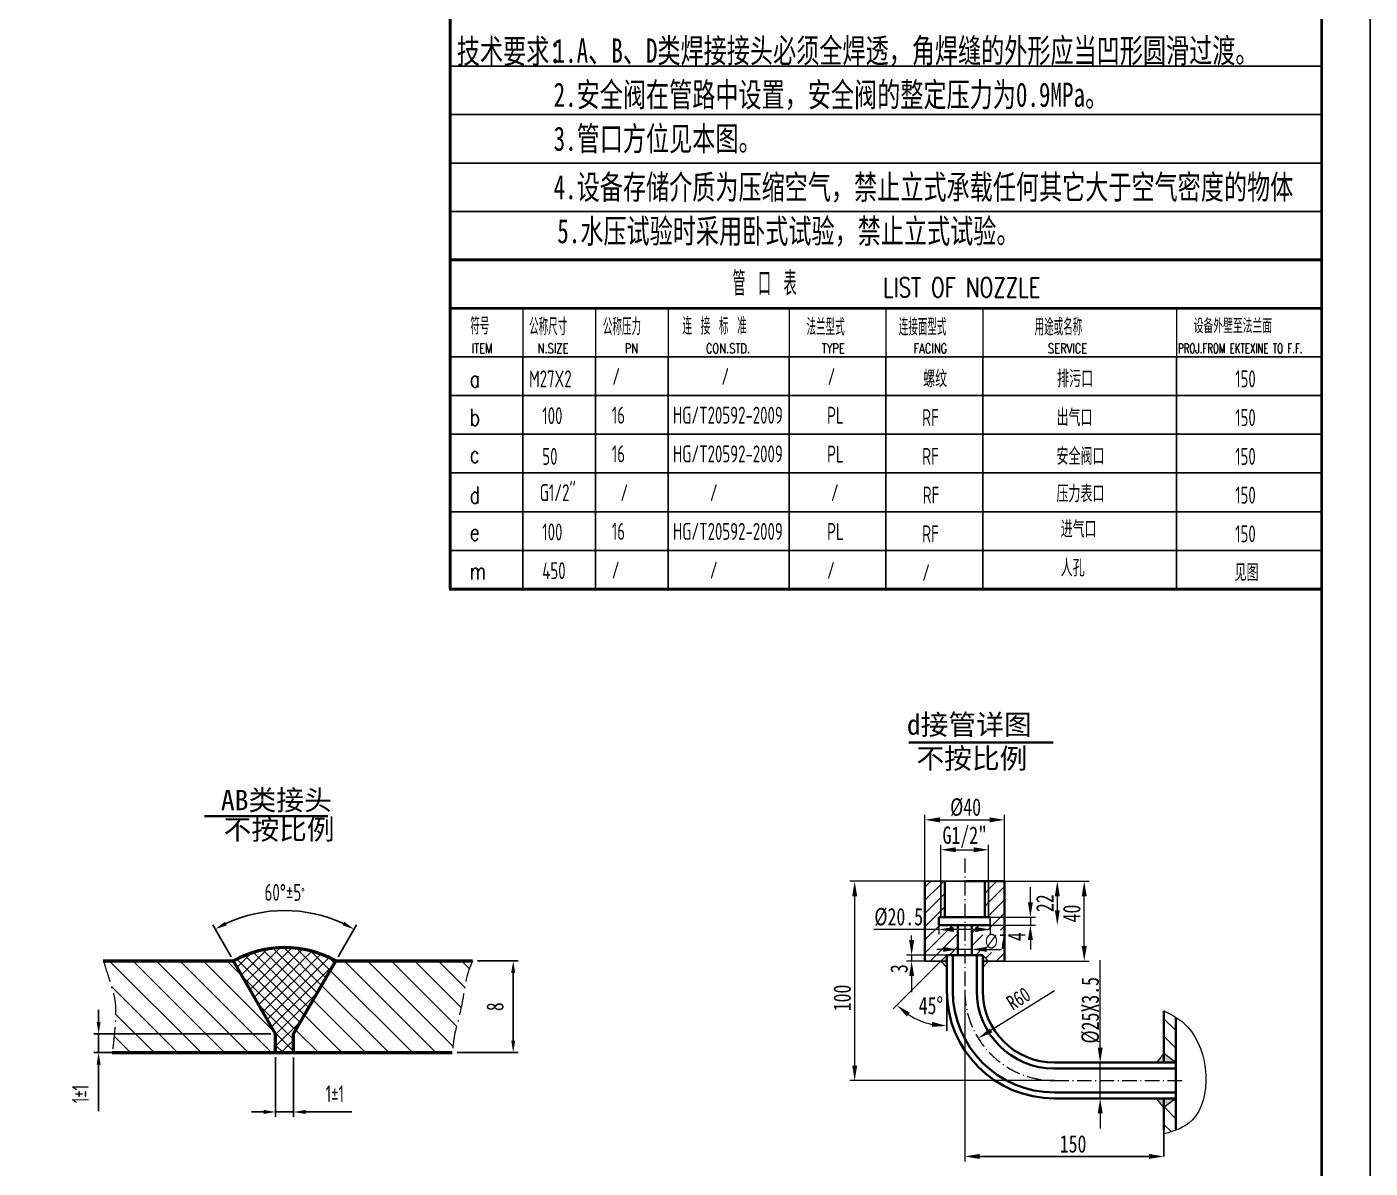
# Model space of a CAD drawing. Header units: millimetres. Extents: x 15321 to 20073, y 1648 to 8378.
# Drawn here: x 17854 to 20073, y 4491 to 6377 of the extents above; entities that cross this region are included whole.
import ezdxf
from ezdxf.enums import TextEntityAlignment as Align

# ---------------------------------------------------------------- set-up
doc = ezdxf.new("R2010")
doc.units = ezdxf.units.MM
doc.header["$MEASUREMENT"] = 0
doc.linetypes.add('ACAD_ISO10W100', pattern=[18.7, 12, -3, 0.7, -3])
doc.layers.get('0').update_dxf_attribs({"lineweight": 35})
for name, color, linetype, lineweight in [('3轮廓、图框', 7, 'Continuous', 40), ('A 粗实线', 1, 'Continuous', 50), ('中心线', 1, 'ACAD_ISO10W100', 18), ('文本', 7, 'Continuous', 18), ('细实线', 7, 'Continuous', 18), ('装备线', 1, 'Continuous', 35)]:
    doc.layers.add(name, color=color, linetype=linetype, lineweight=lineweight)
for name, color, linetype in [('4文字、标注、剖面线', 7, 'Continuous'), ('DIM', 2, 'Continuous'), ('OBJECTS', 1, 'Continuous'), ('轮廓、图框', 7, 'Continuous')]:
    doc.layers.add(name, color=color, linetype=linetype)
doc.styles.add('HGCAD', font='', dxfattribs={"width": 0.75})
doc.styles.add('HZ', font='ROMANS.shx', dxfattribs={"width": 0.75, "bigfont": 'gbcbig.shx'})
doc.styles.get("Standard").update_dxf_attribs({"font": 'isocp.shx', "width": 0.707, "bigfont": 'hztxt.shx'})
doc.styles.add('样式 2', font='', dxfattribs={"width": 0.7})
doc.styles.get('HGCAD').set_extended_font_data('SimSun')
doc.styles.get('样式 2').set_extended_font_data('SimSun')
doc.dimstyles.new('HGCAD-7', dxfattribs={"dimscale": 8, "dimtxt": 3.5, "dimasz": 2.5, "dimexe": 1, "dimexo": 1, "dimgap": 2, "dimtad": 1, "dimdec": 1, "dimdsep": 46, "dimtxsty": 'HGCAD', "dimcen": 0, "dimadec": 1, "dimazin": 0, "dimtfac": 1, "dimtdec": 1, "dimtmove": 0, "dimatfit": 1, "dimfxl": 1, "dimtfill": 1, "dimtfillclr": 256, "dimtolj": 1, "dimtzin": 0, "dimarcsym": 1})
pattern_1 = [(315, (-14176.198, 726.955), (19.397353, 19.397353), [])]

# ---------------------------------------------------------------- blocks, each defined once
blk = doc.blocks.new('QW')
at = {"layer": '文本'}
for p, q in [((15, -10), (15, -20)), ((30, -10), (30, -20)), ((45, -10), (45, -20)), ((70, -10), (70, -20)), ((90, -10), (90, -20)), ((110, -10), (110, -20)), ((150, -10), (150, -20)), ((0, -20), (180, -20))]:
    blk.add_line(p, q, dxfattribs=at)
at = {"layer": '轮廓、图框', "const_width": 0.6}
for points in [[(0, 0), (0, -10)], [(180, -10), (0, -10)], [(0, -10), (0, -20)]]:
    blk.add_lwpolyline(points, dxfattribs=at)
at = {"layer": '文本', "style": 'HZ'}
for s, height, width, p in [('管 口 表', 5, 0.75, (58.32, -7.42)), ('LIST OF NOZZLE', 4, 0.75, (89.4, -7.69)), ('符号', 3.5, 0.75, (4.16, -15.42)), ('公称尺寸', 3.5, 0.75, (16.32, -15.55)), ('公称压力', 3.5, 0.75, (31.56, -15.55)), ('连 接 标 准', 3.5, 0.75, (47.99, -15.43)), ('法兰型式', 3.5, 0.75, (73.61, -15.62)), ('连接面型式', 3.5, 0.75, (92.66, -15.62)), ('用途或名称', 3.5, 0.75, (120.7, -15.62)), ('设备外壁至法兰面', 3, 0.75, (153.56, -15.14)), ('ITEM', 2, 0.75, (4.44, -19.28)), ('N.SIZE', 2, 0.75, (18.07, -19.28)), ('PN', 2, 0.75, (36.07, -19.28)), ('CON.STD.', 2, 0.75, (52.81, -19.28)), ('TYPE', 2, 0.75, (76.76, -19.28)), ('FACING', 2, 0.75, (95.71, -19.28)), ('SERVICE', 2, 0.75, (123.47, -19.28)), ('PROJ.FROM EKTEXINE TO F.F.', 2, 0.65, (150.35, -19.28))]:
    blk.add_text(s, height=height, dxfattribs=dict(at, width=width)).set_placement(p)
blk = doc.blocks.new('*D36')
at = {"layer": 'Defpoints', "color": 0}
for p in [(18319.5, 4913.5), (18195.2, 4833.8), (18364.1, 4833.8), (18264.9, 4713.1), (18294.5, 4713.1)]:
    blk.add_point(p, dxfattribs=at)
at = {"layer": '细实线', "color": 0, "lineweight": -2}
for p, q in [((18191.2, 4840.7), (18160.9, 4893.2)), ((18368.1, 4840.7), (18398.4, 4893.2))]:
    blk.add_line(p, q, dxfattribs=at)
blk.add_arc((18279.7, 4687.5), 229.5, 64.9947, 115.0053, dxfattribs=at)
at = {"layer": '细实线', "color": 0}
for points in [[(18184.2, 4892.5), (18181.1, 4898.4), (18164.9, 4886.2)], [(18378.2, 4898.4), (18375.2, 4892.5), (18394.4, 4886.2)]]:
    blk.add_solid(points, dxfattribs=at)
at = {"layer": '细实线', "color": 0, "insert": (18279.7, 4947), "char_height": 28, "attachment_point": 5, "style": 'HGCAD', "bg_fill": 3, "box_fill_scale": 1.25, "bg_fill_color": 256, "bg_fill_true_color": 13158600, "bg_fill_transparency": 0}
blk.add_mtext('\\A1;{\\Fgbenor|c134;\\H1x;60°±5\\H0.5143x;°}', dxfattribs=at)
blk = doc.blocks.new('*D35')
at = {"layer": 'Defpoints', "color": 0}
for p in [(18264.9, 4682.5), (18294.5, 4682.2), (18294.5, 4584.2)]:
    blk.add_point(p, dxfattribs=at)
at = {"layer": '细实线', "color": 0, "lineweight": -2}
for p, q in [((18264.9, 4674.5), (18264.9, 4576.2)), ((18294.5, 4674.2), (18294.5, 4576.2)), ((18244.9, 4584.2), (18224.9, 4584.2)), ((18264.9, 4584.2), (18294.5, 4584.2)), ((18314.5, 4584.2), (18391, 4584.2))]:
    blk.add_line(p, q, dxfattribs=at)
at = {"layer": '细实线', "color": 0}
for points in [[(18244.9, 4587.6), (18244.9, 4580.9), (18264.9, 4584.2)], [(18314.5, 4587.6), (18314.5, 4580.9), (18294.5, 4584.2)]]:
    blk.add_solid(points, dxfattribs=at)
at = {"layer": '细实线', "color": 0, "insert": (18362.7, 4614.2), "char_height": 28, "attachment_point": 5, "style": 'HGCAD', "bg_fill": 3, "box_fill_scale": 1.25, "bg_fill_color": 256, "bg_fill_true_color": 13158600, "bg_fill_transparency": 7955560}
blk.add_mtext('\\A1;{\\Fgbenor|c134;1±1}', dxfattribs=at)
blk = doc.blocks.new('*D37')
at = {"layer": 'Defpoints', "color": 0}
for p in [(18590.4, 4833.8), (18657.4, 4833.8), (18556.8, 4682.2)]:
    blk.add_point(p, dxfattribs=at)
at = {"layer": '细实线', "color": 0, "lineweight": -2}
for p, q in [((18598.4, 4833.8), (18665.4, 4833.8)), ((18657.4, 4702.2), (18657.4, 4813.8)), ((18564.8, 4682.2), (18665.4, 4682.2))]:
    blk.add_line(p, q, dxfattribs=at)
at = {"layer": '细实线', "color": 0}
for points in [[(18654, 4813.8), (18660.7, 4813.8), (18657.4, 4833.8)], [(18654, 4702.2), (18660.7, 4702.2), (18657.4, 4682.2)]]:
    blk.add_solid(points, dxfattribs=at)
at = {"layer": '细实线', "color": 0, "insert": (18627.4, 4758), "char_height": 28, "attachment_point": 5, "rotation": 90, "style": 'HGCAD', "bg_fill": 3, "box_fill_scale": 1.25, "bg_fill_color": 256, "bg_fill_true_color": 13158600, "bg_fill_transparency": 1393928}
blk.add_mtext('\\A1;8', dxfattribs=at)
blk = doc.blocks.new('*D38')
at = {"layer": 'Defpoints', "color": 0}
for p in [(18264.9, 4713.1), (17972.4, 4682.2), (18264.9, 4682.2)]:
    blk.add_point(p, dxfattribs=at)
at = {"layer": '细实线', "color": 0, "lineweight": -2}
for p, q in [((17972.4, 4733.1), (17972.4, 4753.1)), ((18256.9, 4713.1), (17964.4, 4713.1)), ((17972.4, 4713.1), (17972.4, 4682.2)), ((18256.9, 4682.2), (17964.4, 4682.2)), ((17972.4, 4662.2), (17972.4, 4585.7))]:
    blk.add_line(p, q, dxfattribs=at)
at = {"layer": '细实线', "color": 0}
for points in [[(17969.1, 4733.1), (17975.7, 4733.1), (17972.4, 4713.1)], [(17969.1, 4662.2), (17975.7, 4662.2), (17972.4, 4682.2)]]:
    blk.add_solid(points, dxfattribs=at)
at = {"layer": '细实线', "color": 0, "insert": (17942.4, 4613.9), "char_height": 28, "attachment_point": 5, "rotation": 90, "style": 'HGCAD', "bg_fill": 3, "box_fill_scale": 1.25, "bg_fill_color": 256, "bg_fill_true_color": 13158600, "bg_fill_transparency": 1383092}
blk.add_mtext('\\A1;{\\Fgbenor|c134;1±1}', dxfattribs=at)

msp = doc.modelspace()

# ---------------------------------------------------------------- hatches: boundary and pattern name
at = {"layer": '细实线'}
h = msp.add_hatch(color=256, dxfattribs=at)
h.paths.add_polyline_path([(19363.89, 4833.6), (19373.76, 4833.6), (19373.76, 4843.47)])
h.paths.add_polyline_path([(19373.76, 4833.6), (19363.89, 4833.6), (19373.76, 4823.13)])
h.paths.add_polyline_path([(19433.01, 4833.6), (19433.01, 4823.13), (19442.88, 4833.6)])
h.paths.add_polyline_path([(19442.88, 4833.6), (19433.01, 4843.47), (19433.01, 4833.6)])
h = msp.add_hatch(color=256, dxfattribs=at)
h.paths.add_polyline_path([(19732.53, 4606.49), (19732.53, 4591.44), (19752.28, 4606.49)])
h.paths.add_polyline_path([(19719.97, 4606.49), (19732.53, 4591.44), (19732.53, 4606.49)])
h.paths.add_polyline_path([(19732.53, 4680.78), (19719.97, 4665.73), (19732.53, 4665.73)])
h.paths.add_polyline_path([(19752.28, 4665.73), (19732.53, 4680.78), (19732.53, 4665.73)])

# ---------------------------------------------------------------- linework, layer by layer
for p, q in [((19311.12, 5194.55), (19549.19, 5194.55)), ((18147.38, 5072.97), (18350.86, 5072.97))]:
    msp.add_line(p, q)
at = {"color": 7, "linetype": 'ByBlock'}
for p, q in [((19391.87, 4843.47), (19391.87, 4861)), ((19414.91, 4843.47), (19414.91, 4861))]:
    msp.add_line(p, q, dxfattribs=at)
for points in [[(19507.71, 4930.69), (19515.94, 4930.69), (19511.82, 4906.01)], [(19507.71, 4868.16), (19515.94, 4868.16), (19511.82, 4892.84)], [(19311.52, 4868.16), (19319.75, 4868.16), (19315.63, 4843.47)], [(19367.18, 4856.88), (19367.18, 4848.66), (19391.87, 4852.77)], [(19439.59, 4856.88), (19439.59, 4848.66), (19414.91, 4852.77)], [(19311.52, 4808.91), (19319.75, 4808.91), (19315.63, 4833.6)]]:
    msp.add_solid(points, dxfattribs=at)
at = {"layer": '3轮廓、图框'}
msp.add_line((18553.14, 5991.89), (19993.14, 5991.89), dxfattribs=at)
at = {"layer": '3轮廓、图框', "const_width": 4.8}
for points in [[(19993.14, 8154.26), (19993.14, 5674.26)], [(18553.14, 6634.26), (18553.14, 6341.1)], [(19993.14, 6371.5), (19993.14, 6291.5)], [(18553.14, 6341.1), (18553.14, 5447.89)], [(19993.14, 6337), (19993.14, 6257)], [(18553.14, 5991.89), (19993.14, 5991.89)], [(18551.4, 5447.89), (19991.4, 5447.89)]]:
    msp.add_lwpolyline(points, dxfattribs=at)
at = {"layer": '3轮廓、图框', "const_width": 4.8, "flags": 128}
msp.add_lwpolyline([(19993.14, 1728.48), (19993.14, 5816.48)], dxfattribs=at)
at = {"layer": '4文字、标注、剖面线'}
for p, q in [((19992.27, 6273), (19992.27, 6337)), ((18553.14, 6311.89), (19993.14, 6311.89)), ((19993.14, 6317.89), (19993.14, 6317.89)), ((18553.14, 6231.89), (19993.14, 6231.89)), ((18553.14, 6151.89), (19993.14, 6151.89)), ((18553.14, 6071.89), (19993.14, 6071.89)), ((18553.14, 5991.89), (19993.14, 5991.89)), ((18553.14, 5991.89), (19993.14, 5991.89)), ((18553.14, 5991.89), (19993.14, 5991.89)), ((18552.27, 5831.89), (19992.27, 5831.89)), ((18673.14, 5831.89), (18673.14, 5447.89)), ((18793.14, 5831.89), (18793.14, 5447.89)), ((18913.14, 5831.89), (18913.14, 5447.89)), ((19113.14, 5831.89), (19113.14, 5447.89)), ((19273.14, 5831.89), (19273.14, 5447.89)), ((19433.14, 5831.89), (19433.14, 5447.89)), ((19753.14, 5831.89), (19753.14, 5447.89)), ((18552.27, 5767.89), (19992.27, 5767.89)), ((18552.27, 5703.89), (19992.27, 5703.89)), ((18552.27, 5639.89), (19992.27, 5639.89)), ((18552.27, 5575.89), (19992.27, 5575.89)), ((18552.27, 5511.89), (19992.27, 5511.89))]:
    msp.add_line(p, q, dxfattribs=at)
at = {"layer": '4文字、标注、剖面线', "color": 3}
msp.add_line((20073.14, 1648.48), (20073.14, 5042.77), dxfattribs=at)
msp.add_lwpolyline([(20073.14, 1648.48), (20073.14, 8376.48), (15321.14, 8376.48), (15321.14, 1648.48)], close=True, dxfattribs=at)
at = {"layer": 'A 粗实线'}
for p, q in [((17994.83, 4682.19), (18294.47, 4682.19)), ((18294.47, 4682.19), (18556.78, 4682.19))]:
    msp.add_line(p, q, dxfattribs=at)
at = {"layer": 'Defpoints', "color": 0, "linetype": 'ByBlock'}
for p in [(19442.88, 4906.01), (19445.64, 4892.84), (19511.82, 4892.84), (19373.76, 4843.47), (19391.87, 4852.77), (19391.87, 4843.47), (19414.91, 4843.47), (19315.63, 4833.6), (19373.76, 4833.6)]:
    msp.add_point(p, dxfattribs=at)
at = {"layer": 'DIM'}
for p, q in [((19363.89, 4965.25), (19363.89, 4906.01)), ((19442.88, 4965.25), (19442.88, 4906.01))]:
    msp.add_line(p, q, dxfattribs=at)
at = {"layer": 'OBJECTS'}
for p, q in [((19403.39, 4965.25), (19337.56, 4965.25)), ((19445.64, 4906.01), (19445.64, 4892.84)), ((19373.76, 4843.47), (19363.89, 4833.6)), ((19433.01, 4843.47), (19442.88, 4833.6)), ((19373.76, 4833.6), (19337.56, 4833.6)), ((19363.89, 4833.6), (19373.76, 4823.13)), ((19433.01, 4833.6), (19469.21, 4833.6)), ((19442.88, 4833.6), (19433.01, 4823.13))]:
    msp.add_line(p, q, dxfattribs=at)
at = {"layer": 'OBJECTS', "color": 7}
for p, q in [((19373.76, 4784.22), (19373.76, 4718.12)), ((19732.53, 4606.49), (19732.53, 4510.74)), ((19428.07, 4510.74), (19707.84, 4510.74))]:
    msp.add_line(p, q, dxfattribs=at)
for points in [[(19307.55, 4741.93), (19312.73, 4748.33), (19290.94, 4760.65)], [(19349.65, 4733.04), (19348.78, 4724.86), (19373.76, 4726.35)], [(19428.07, 4514.86), (19428.07, 4506.63), (19403.39, 4510.74)], [(19707.84, 4514.86), (19707.84, 4506.63), (19732.53, 4510.74)]]:
    msp.add_solid(points, dxfattribs=at)
at = {"layer": '中心线', "ltscale": 2}
for p, q in [((19403.39, 5003.09), (19403.39, 4784.22)), ((19551.5, 4636.11), (19768.1, 4636.11))]:
    msp.add_line(p, q, dxfattribs=at)
msp.add_arc((19551.5, 4784.22), 148.11, 180, 270, dxfattribs=at)
at = {"layer": '中心线', "ltscale": 3}
for points, knots in [([(17980.18, 4833.75), (17983.4, 4823.62), (17990.08, 4802.77), (18002.56, 4764.85), (17999.54, 4723.36), (17996.54, 4693.91), (17994.83, 4682.19)], [2.1220693, 2.1220693, 2.1220693, 2.1220693, 3.9871388, 5.9562226, 9.0646449, 11.1472274, 11.1472274, 11.1472274, 11.1472274]), ([(18590.38, 4833.75), (18589.22, 4831.52), (18578.81, 4809.62), (18575.53, 4766.2), (18560.75, 4718.72), (18557.44, 4692.09), (18556.78, 4682.19)], [3.3853904, 3.3853904, 3.3853904, 3.3853904, 3.835345, 7.7315637, 10.7475903, 12.5181889, 12.5181889, 12.5181889, 12.5181889])]:
    msp.add_open_spline(points, degree=3, knots=knots, dxfattribs=at)
at = {"layer": '细实线', "color": 7}
for p, q in [((19337.56, 4965.25), (19337.56, 5074.99)), ((19362.24, 5066.76), (19444.53, 5066.76)), ((19469.21, 4965.25), (19469.21, 5074.99)), ((19363.89, 4965.25), (19363.89, 5025.61)), ((19388.57, 5017.38), (19418.2, 5017.38)), ((19442.88, 4965.25), (19442.88, 5025.61)), ((19403.39, 4965.25), (19213.29, 4965.25)), ((19442.88, 4965.25), (19564.53, 4965.25)), ((19469.21, 4965.25), (19609.01, 4965.25)), ((19221.52, 4660.8), (19221.52, 4940.57)), ((19556.3, 4940.57), (19556.3, 4917.53)), ((19600.79, 4858.28), (19600.79, 4940.57)), ((19360.31, 4885.66), (19252.93, 4885.66)), ((19360.31, 4892.84), (19360.31, 4877.43)), ((19420.95, 4885.66), (19385, 4885.66)), ((19445.64, 4892.84), (19445.64, 4877.43)), ((19445.64, 4892.84), (19505.09, 4892.84)), ((19363.89, 4833.6), (19285.12, 4754.83)), ((19469.21, 4833.6), (19609.01, 4833.6)), ((19627.14, 4690.42), (19627.14, 4835.24)), ((19403.39, 4784.22), (19403.39, 4502.52)), ((19551.5, 4784.22), (19446.7, 4719.02)), ((19551.5, 4665.73), (19635.37, 4665.73)), ((19627.14, 4606.49), (19627.14, 4665.73)), ((19551.5, 4636.11), (19213.29, 4636.11)), ((19551.5, 4606.49), (19635.37, 4606.49)), ((19627.14, 4581.8), (19627.14, 4557.12))]:
    msp.add_line(p, q, dxfattribs=at)
at = {"layer": '细实线'}
for p, q in [((19337.56, 4955.72), (19347.09, 4965.25)), ((19337.56, 4933.9), (19363.89, 4960.24)), ((19363.89, 4960.24), (19368.9, 4965.25)), ((19436.3, 4945.37), (19442.88, 4951.95)), ((19442.88, 4951.95), (19456.18, 4965.25)), ((19442.88, 4930.13), (19469.21, 4956.47)), ((19337.56, 4912.09), (19363.89, 4938.42)), ((19363.89, 4938.42), (19370.47, 4945)), ((19436.3, 4923.55), (19442.88, 4930.13)), ((19442.88, 4908.31), (19469.21, 4934.65)), ((19337.56, 4890.27), (19363.89, 4916.6)), ((19363.89, 4916.6), (19370.47, 4923.18)), ((19440.57, 4906.01), (19442.88, 4908.31)), ((19449.23, 4892.84), (19462.39, 4906.01)), ((19462.39, 4906.01), (19469.21, 4912.83)), ((19337.56, 4868.45), (19361.95, 4892.84)), ((19337.56, 4846.63), (19383.77, 4892.84)), ((19414.91, 4880.34), (19427.41, 4892.84)), ((19440.84, 4884.45), (19449.23, 4892.84)), ((19462.66, 4884.45), (19469.21, 4891.01)), ((19356.22, 4843.47), (19391.87, 4879.12)), ((19414.91, 4858.52), (19433.31, 4876.92)), ((19346.34, 4833.6), (19356.22, 4843.47)), ((19378.04, 4843.47), (19391.87, 4857.3)), ((19421.68, 4843.47), (19433.31, 4855.1)), ((19438.25, 4838.23), (19447.45, 4847.42)), ((19455.44, 4833.6), (19469.21, 4847.37)), ((19752.28, 4718.56), (19732.53, 4738.31)), ((19752.28, 4689.47), (19732.53, 4709.22)), ((19732.53, 4680.78), (19719.97, 4665.73)), ((19752.28, 4665.73), (19732.53, 4680.78)), ((19732.53, 4591.44), (19719.97, 4606.49)), ((19752.28, 4606.49), (19732.53, 4591.44)), ((19752.28, 4602.2), (19749.84, 4604.63)), ((19752.28, 4573.1), (19733.33, 4592.05)), ((19744.86, 4551.42), (19732.53, 4563.76))]:
    msp.add_line(p, q, dxfattribs=at)
at = {"layer": '细实线', "color": 7, "linetype": 'ByBlock'}
for p, q in [((19511.82, 4930.69), (19511.82, 4955.38)), ((19442.88, 4906.01), (19520.05, 4906.01)), ((19511.82, 4906.01), (19511.82, 4892.84)), ((19445.64, 4892.84), (19520.05, 4892.84)), ((19315.63, 4868.16), (19315.63, 4875.6)), ((19511.82, 4868.16), (19511.82, 4852.77)), ((19373.76, 4843.47), (19307.4, 4843.47)), ((19315.63, 4843.47), (19315.63, 4833.6)), ((19367.18, 4852.77), (19357, 4852.77)), ((19414.91, 4852.77), (19391.87, 4852.77)), ((19439.59, 4852.77), (19464.28, 4852.77)), ((19373.76, 4833.6), (19307.4, 4833.6)), ((19315.63, 4808.91), (19315.63, 4782.06))]:
    msp.add_line(p, q, dxfattribs=at)
at = {"layer": '细实线', "color": 7}
msp.add_arc((19373.76, 4843.47), 117.12, 237.09837, 257.90163, dxfattribs=at)
at = {"layer": '细实线'}
msp.add_open_spline([(19732.53, 4751.15), (19746.88, 4744.22), (19805.74, 4711.23), (19815.32, 4577.1), (19750.56, 4552.45), (19732.53, 4547.91)], degree=3, knots=[3.5693627, 3.5693627, 3.5693627, 3.5693627, 17.9292061, 64.826206, 80.8931931, 80.8931931, 80.8931931, 80.8931931], dxfattribs=at)
at = {"layer": '细实线', "color": 7}
for points in [[(19362.24, 5070.87), (19362.24, 5062.65), (19337.56, 5066.76)], [(19444.53, 5070.87), (19444.53, 5062.65), (19469.21, 5066.76)], [(19388.57, 5021.49), (19388.57, 5013.26), (19363.89, 5017.38)], [(19418.2, 5021.49), (19418.2, 5013.26), (19442.88, 5017.38)], [(19217.41, 4940.57), (19225.64, 4940.57), (19221.52, 4965.25)], [(19552.19, 4940.57), (19560.42, 4940.57), (19556.3, 4965.25)], [(19596.67, 4940.57), (19604.9, 4940.57), (19600.79, 4965.25)], [(19552.19, 4917.53), (19560.42, 4917.53), (19556.3, 4892.84)], [(19385, 4889.78), (19385, 4881.55), (19360.31, 4885.66)], [(19420.95, 4889.78), (19420.95, 4881.55), (19445.64, 4885.66)], [(19596.67, 4858.28), (19604.9, 4858.28), (19600.79, 4833.6)], [(19444.53, 4722.51), (19448.87, 4715.52), (19425.74, 4705.98)], [(19623.03, 4690.42), (19631.26, 4690.42), (19627.14, 4665.73)], [(19217.41, 4660.8), (19225.64, 4660.8), (19221.52, 4636.11)], [(19623.03, 4581.8), (19631.26, 4581.8), (19627.14, 4606.49)]]:
    msp.add_solid(points, dxfattribs=at)
at = {"layer": '装备线'}
for p, q in [((19337.56, 4965.25), (19337.56, 4833.6)), ((19370.47, 4965.25), (19370.47, 4906.01)), ((19403.39, 4965.25), (19469.21, 4965.25)), ((19436.3, 4965.25), (19436.3, 4906.01)), ((19469.21, 4965.25), (19469.21, 4833.6)), ((19360.31, 4906.01), (19360.31, 4892.84)), ((19403.39, 4906.01), (19360.31, 4906.01)), ((19403.39, 4906.01), (19445.64, 4906.01)), ((19403.39, 4892.84), (19360.31, 4892.84)), ((19391.87, 4892.84), (19391.87, 4843.47)), ((19403.39, 4892.84), (19445.64, 4892.84)), ((19414.91, 4892.84), (19414.91, 4843.47)), ((19373.76, 4843.47), (19373.76, 4784.22)), ((19403.39, 4843.47), (19373.76, 4843.47)), ((19383.64, 4843.47), (19383.64, 4784.22)), ((19403.39, 4843.47), (19433.01, 4843.47)), ((19423.13, 4843.47), (19423.13, 4784.22)), ((19433.01, 4843.47), (19433.01, 4784.22)), ((19732.53, 4751.15), (19732.53, 4665.73)), ((19752.28, 4740.44), (19752.28, 4554.06)), ((19551.5, 4665.73), (19752.28, 4665.73)), ((19551.5, 4655.86), (19752.28, 4655.86)), ((19551.5, 4616.36), (19752.28, 4616.36)), ((19551.5, 4606.49), (19752.28, 4606.49)), ((19732.53, 4606.49), (19732.53, 4554.5))]:
    msp.add_line(p, q, dxfattribs=at)
for radius in [177.74, 167.86, 128.37, 118.49]:
    msp.add_arc((19551.5, 4784.22), radius, 180, 270, dxfattribs=at)

# ---------------------------------------------------------------- block references
at = {"layer": '4文字、标注、剖面线', "xscale": 8, "yscale": 8, "zscale": 8}
msp.add_blockref('QW', (18553.14, 5991.89), dxfattribs=at)

# ---------------------------------------------------------------- texts
at = {"layer": '4文字、标注、剖面线'}
for s, height, style, width, p in [('技术要求：', 40, '样式 2', 0.7, (18564.21, 6316.5)), ('1.A、B、D类焊接接头必须全焊透，角焊缝的外形应当凹形圆滑过渡。', 40, '样式 2', 0.7, (18724.13, 6317.61)), ('2.安全阀在管路中设置，安全阀的整定压力为0.9MPa。', 40, '样式 2', 0.7, (18724.13, 6244.78)), ('3.管口方位见本图。', 40, '样式 2', 0.7, (18724.13, 6172.11)), ('4.设备存储介质为压缩空气，禁止立式承载任何其它大于空气密度的物体', 40, '样式 2', 0.7, (18724.13, 6092.11)), ('a', 28, 'HZ', 0.75, (18585.54, 5781.26)), ('b', 28, 'HZ', 0.75, (18585.54, 5717.9)), ('c', 28, 'HZ', 0.75, (18585.54, 5656.38)), ('d', 28, 'HZ', 0.75, (18585.54, 5589.35)), ('e', 28, 'HZ', 0.75, (18585.54, 5527.83)), ('m', 28, 'HZ', 0.75, (18585.54, 5463.83))]:
    msp.add_text(s, height=height, dxfattribs=dict(at, style=style, width=width)).set_placement(p)
at = {"layer": '4文字、标注、剖面线', "width": 0.707}
for s, p in [('M27X2', (18683.77, 5781.26)), ('/', (18821.13, 5785.34)), ('       /', (18922.16, 5785.34)), ('/', (19176.82, 5785.11)), ('螺纹', (19334.79, 5781.26)), ('排污口', (19556, 5781.26)), ('150', (19850.09, 5781.26)), ('100', (18705.44, 5720.43)), ('16', (18820.26, 5721.34)), ('HG/T20592-2009', (18921.29, 5721.34)), ('PL', (19175.95, 5721.11)), ('出气口', (19555.13, 5717.26)), ('RF', (19333.05, 5717.26)), ('150', (19850.09, 5717.26)), ('16', (18820.26, 5657.34)), ('HG/T20592-2009', (18921.29, 5657.34)), ('PL', (19175.95, 5657.11)), ('安全阀口', (19555.13, 5653.26)), ('50', (18705.44, 5653.24)), ('RF', (19333.05, 5653.26)), ('150', (19850.09, 5653.26)), ("G1/2''", (18701.28, 5593.34)), ('/', (18834.57, 5593.34)), ('/', (18982.3, 5593.34)), ('/', (19182.3, 5593.34)), ('RF', (19333.92, 5589.26)), ('压力表口', (19554.94, 5591.34)), ('150', (19850.09, 5589.26)), ('100', (18705.44, 5528.43)), ('16', (18820.26, 5529.34)), ('HG/T20592-2009', (18921.29, 5529.34)), ('PL', (19175.95, 5529.11)), ('RF', (19333.05, 5525.26)), ('进气口', (19561.84, 5532.94)), ('150', (19850.09, 5525.26)), ('450', (18705.44, 5464.43)), ('/', (18820.26, 5465.34)), ('/', (18982.3, 5465.34)), ('/', (19175.95, 5465.11)), ('/', (19333.05, 5461.26)), ('人孔', (19561.84, 5468.94)), ('见图', (19849.22, 5461.26))]:
    msp.add_text(s, height=28, dxfattribs=at).set_placement(p)
at = {"layer": '4文字、标注、剖面线', "style": '样式 2'}
for s, p in [('d接管详图', (19410.77, 5207.38)), ('不按比例', (19415.26, 5151.38))]:
    msp.add_text(s, height=33.6, dxfattribs=at).set_placement(p, align=Align.CENTER)
for s, p in [('AB类接头', (18174.37, 5099.54)), ('不按比例', (18178.93, 5051.05))]:
    msp.add_text(s, height=33.6, dxfattribs=at).set_placement(p, align=Align.MIDDLE_LEFT)
at = {"layer": '4文字、标注、剖面线', "insert": (18730.13, 6059.45), "char_height": 40, "width": 1349.6038, "attachment_point": 1, "style": '样式 2'}
msp.add_mtext('5.水压试验时采用卧式试验，禁止立式试验。', dxfattribs=at)
at = {"layer": '细实线', "color": 7, "style": 'HGCAD', "width": 0.75}
msp.add_text('∅7', height=24.686, dxfattribs=at).set_placement((19434.89, 4853.59))
at = {"layer": '细实线', "style": 'HGCAD', "width": 0.75}
for s, p in [('4', (19503.32, 4866.52)), ('3', (19309.14, 4813.58))]:
    msp.add_text(s, height=28.8, rotation=90, dxfattribs=at).set_placement(p)
msp.add_text('45%%D', height=28.8, dxfattribs=at).set_placement((19327.29, 4745.66))
at = {"layer": '细实线', "char_height": 28.8, "attachment_point": 5, "style": 'HGCAD'}
for s, insert in [('\\A1;%%C40', (19404.74, 5087.33)), ('\\A1;G1/2"', (19403.39, 5037.95)), ('\\A1;%%C20.5', (19294.28, 4906.23)), ('\\A1;150', (19582.34, 4531.32))]:
    msp.add_mtext(s, dxfattribs=dict(at, insert=insert))
at = {"layer": '细实线', "char_height": 28.8, "attachment_point": 5, "rotation": 90, "style": 'HGCAD'}
for s, insert in [('\\A1;22', (19535.73, 4929.05)), ('\\A1;40', (19580.21, 4912.03)), ('\\A1;%%C25X3.5', (19611.17, 4752.18)), ('\\A1;100', (19200.95, 4772.52))]:
    msp.add_mtext(s, dxfattribs=dict(at, insert=insert))
at = {"layer": '细实线', "color": 7, "insert": (19492.21, 4771.56), "char_height": 24.686, "attachment_point": 5, "rotation": 31.88996, "style": 'HGCAD'}
msp.add_mtext('\\A1;R60', dxfattribs=at)

# ---------------------------------------------------------------- next in the draw order: dimensions: what is measured, and where the dimension line sits
at = {"layer": '细实线'}
dim = msp.add_angular_dim_2l(base=(18319.54, 4913.49), line1=((18294.47, 4713.08), (18364.14, 4833.75)), line2=((18264.9, 4713.08), (18195.23, 4833.75)), text='{\\Fgbenor|c134;\\H1x;60°±5\\H0.5143x;°}', dimstyle='HGCAD-7', dxfattribs=at)
dim.commit()
dim.dimension.update_dxf_attribs({"geometry": '*D36', "text_midpoint": (18279.68, 4916.98), "dimtype": 162})

# ---------------------------------------------------------------- next in the draw order: hatches: boundary and pattern name
h = msp.add_hatch(dxfattribs=at)
h.set_pattern_fill('ANSI37', color=256, scale=4.32, angle=270, style=0)
h.set_pattern_definition([(315, (-14176.198, 726.955), (9.6986766, 9.6986766), []), (45, (-14176.198, 726.955), (-9.6986766, 9.6986766), [])])
h.paths.add_polyline_path([(18364.14, 4833.75, 0.2595005), (18195.23, 4833.75), (18264.9, 4713.08), (18264.9, 4682.19), (18294.47, 4682.19), (18294.47, 4713.08)])
h = msp.add_hatch(dxfattribs=at)
h.set_pattern_fill('ANSI31', color=256, scale=8.64, angle=270, style=0)
h.set_pattern_definition(pattern_1)
edge = h.paths.add_edge_path()
edge.add_spline(control_points=[(17980.18, 4833.75), (17983.4, 4823.62), (17990.08, 4802.77), (18002.56, 4764.85), (17999.54, 4723.36), (17996.54, 4693.91), (17994.83, 4682.19)], knot_values=[2.1220693, 2.1220693, 2.1220693, 2.1220693, 3.9871388, 5.9562226, 9.0646449, 11.1472274, 11.1472274, 11.1472274, 11.1472274], degree=3, periodic=0)
edge.add_line((17994.83, 4682.19), (18264.9, 4682.19))
edge.add_line((18264.9, 4682.19), (18264.9, 4713.08))
edge.add_line((18264.9, 4713.08), (18195.23, 4833.75))
edge.add_line((18195.23, 4833.75), (17980.18, 4833.75))
h = msp.add_hatch(dxfattribs=at)
h.set_pattern_fill('ANSI31', color=256, scale=8.64, angle=270, style=0)
h.set_pattern_definition(pattern_1)
edge = h.paths.add_edge_path()
edge.add_spline(control_points=[(18556.78, 4682.19), (18557.44, 4692.09), (18560.75, 4718.72), (18575.53, 4766.2), (18578.81, 4809.62), (18589.22, 4831.52), (18590.38, 4833.75)], knot_values=[3.3853904, 3.3853904, 3.3853904, 3.3853904, 5.155989, 8.1720157, 12.0682344, 12.5181889, 12.5181889, 12.5181889, 12.5181889], degree=3, periodic=0)
edge.add_line((18590.38, 4833.75), (18364.14, 4833.75))
edge.add_line((18364.14, 4833.75), (18294.47, 4713.08))
edge.add_line((18294.47, 4713.08), (18294.47, 4682.19))
edge.add_line((18294.47, 4682.19), (18556.78, 4682.19))

# ---------------------------------------------------------------- next in the draw order: linework, layer by layer
at = {"layer": 'A 粗实线'}
for p, q in [((17980.18, 4833.75), (18195.23, 4833.75)), ((18264.9, 4713.08), (18195.23, 4833.75)), ((18294.47, 4713.08), (18364.14, 4833.75)), ((18364.14, 4833.75), (18590.38, 4833.75)), ((18264.9, 4682.19), (18264.9, 4713.08)), ((18294.47, 4682.19), (18294.47, 4713.08))]:
    msp.add_line(p, q, dxfattribs=at)
msp.add_arc((18279.68, 4681.99), 173.68, 60.90519, 119.09481, dxfattribs=at)

# ---------------------------------------------------------------- next in the draw order: dimensions: what is measured, and where the dimension line sits
at = {"layer": '细实线'}
dim = msp.add_linear_dim(base=(18657.35, 4833.75), p1=(18556.78, 4682.19), p2=(18590.38, 4833.75), angle=90, text='8', dimstyle='HGCAD-7', dxfattribs=at)
dim.commit()
dim.dimension.update_dxf_attribs({"geometry": '*D37', "text_midpoint": (18657.35, 4757.97), "dimtype": 160})
dim = msp.add_linear_dim(base=(18294.47, 4584.25), p1=(18264.9, 4682.48), p2=(18294.47, 4682.19), text='{\\Fgbenor|c134;1±1}', dimstyle='HGCAD-7', dxfattribs=at)
dim.commit()
dim.dimension.update_dxf_attribs({"geometry": '*D35', "text_midpoint": (18362.72, 4614.25)})

# ---------------------------------------------------------------- next in the draw order: dimensions: what is measured, and where the dimension line sits
dim = msp.add_linear_dim(base=(17972.4, 4682.19), p1=(18264.9, 4713.08), p2=(18264.9, 4682.19), angle=90, text='{\\Fgbenor|c134;1±1}', dimstyle='HGCAD-7', dxfattribs=at)
dim.commit()
dim.dimension.update_dxf_attribs({"geometry": '*D38', "text_midpoint": (17942.4, 4613.94)})

doc.saveas('drawing.dxf')
